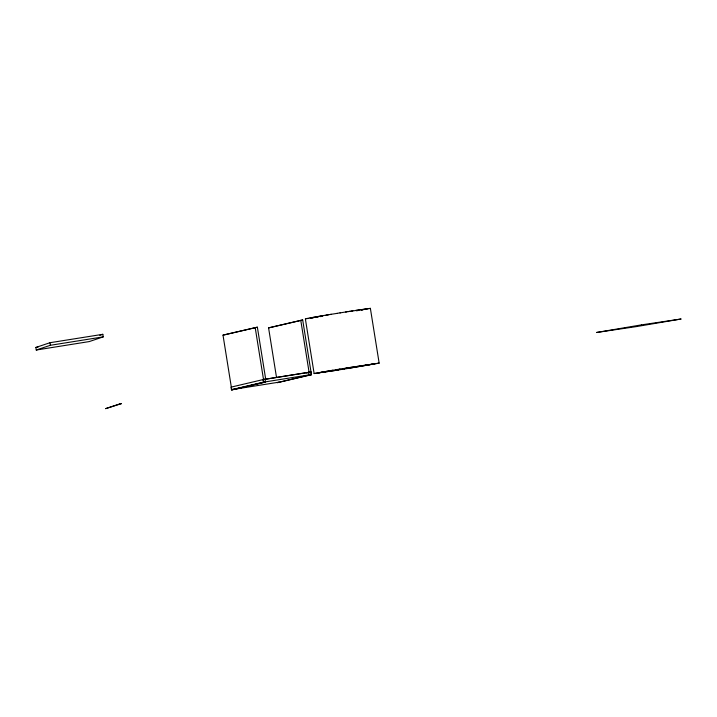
<?xml version="1.0" encoding="UTF-8"?>
<svg xmlns="http://www.w3.org/2000/svg" width="717" height="717" viewBox="0 0 717 717"><rect width="100%" height="100%" fill="white"/><g stroke="black" fill="none" stroke-linecap="round" stroke-linejoin="round"><path stroke-width="1.08" d="M336.04 370.313L314.127 373.548L305.352 318.778L323.466 315.605M344.124 369.085L379.15 363.116L370.375 308.346L369.103 308.651M314.127 373.548L332.939 370.205M35.85 347.458L49.975 342.717L102.809 334.31L103.221 336.882L89.222 341.579L36.262 350.021L35.85 347.458L38.055 347.1M36.262 350.021L50.387 345.28L103.221 336.882M99.806 335.314L102.809 334.31M223.005 335.144L257.367 327.185L265.693 379.159L263.229 379.571L263.677 382.367L231.779 389.914L223.005 335.144L257.367 327.185M276.475 377.187L268.579 327.884L302.691 319.97L311.008 371.944L308.624 372.365L309.072 375.161L311.312 374.776L310.864 371.98M302.691 319.97L268.579 327.884M263.614 379.463L231.035 387.135L231.448 389.707L278.895 382.179M231.448 389.707L263.48 382.161L311.196 374.57L311.061 371.944L263.515 379.508L255.189 327.526M265.075 379.302L265.523 382.098L231.779 389.914M308.624 372.365L309.09 372.257L300.764 320.275M306.715 372.965L308.884 372.446M311.196 374.57L277.345 382.663L311.312 374.776M310.022 317.963L321.198 315.982M364.935 309.305L366.037 309.036L350.864 311.205M368.036 308.857L365.132 309.377M361.485 309.941L362.847 309.699M361.449 310.022L363.367 309.69M356.466 310.811L358.294 310.497M308.435 372.41L263.076 379.598L263.48 382.161M321.341 315.901L331.299 314.315M325.912 315.193L328.538 314.763M337.313 369.533L318.42 372.822L329.058 371.379M335.959 369.712L340.073 369.085M330.367 314.422L337.071 313.383M339.141 369.192L374.812 363.806L347.315 368.52M337.008 313.347L340.378 312.809M345.782 368.117L379.15 363.116M339.992 312.917L346.911 311.77M337.582 370.115L344.393 368.995M345.666 312.02L349.995 311.295M338.72 369.891L331.604 371.048M348.345 311.599L352.898 310.837M355.587 310.425L370.375 308.346M320.284 316.609L322.417 316.287M316.6 317.165L318.366 316.905M311.554 317.981L313.446 317.703M265.523 382.098L263.677 382.367M313.481 317.613L310.327 318.034M308.364 318.429L306.213 318.707M49.975 342.717L50.414 345.28M119.721 403.922L105.596 408.654L121.424 403.644L119.721 403.922M641.455 324.873L596.58 332.482L636.275 326.611L681.15 318.993L641.455 324.873"/></g></svg>
